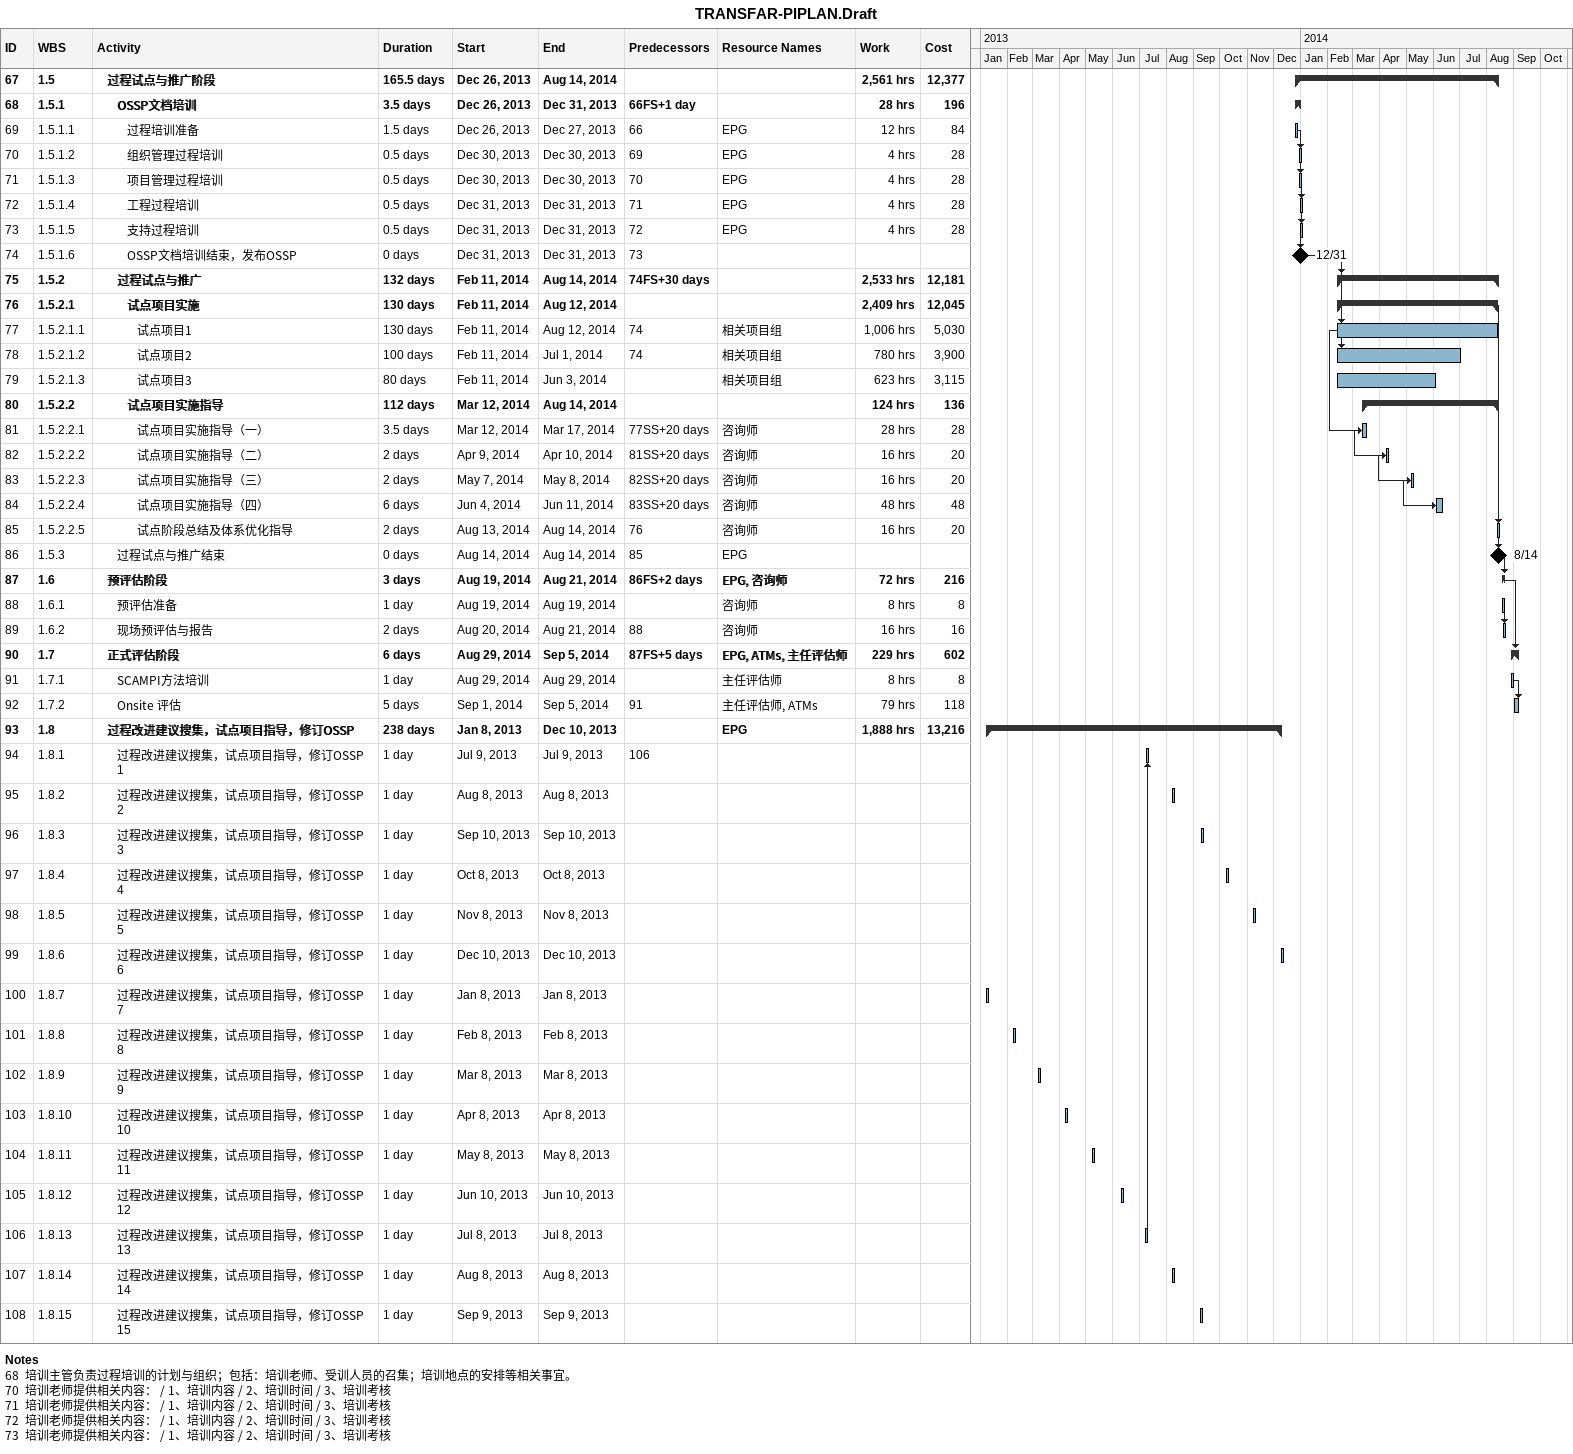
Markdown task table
TRANSFAR-PIPLAN.Draft

| ID | WBS | Task | Duration | Start | Finish | Predecessors | Resources | Work (h) | Cost |
|---|---|---|---|---|---|---|---|---|---|
| 67 | 1.5 | **过程试点与推广阶段** | 165.5d | 2013-12-26 | 2014-08-14 |  |  | 2561 | 12377 |
| 68 | 1.5.1 | **OSSP文档培训** | 3.5d | 2013-12-26 | 2013-12-31 | 66FS+1d |  | 28 | 196 |
| 69 | 1.5.1.1 | 过程培训准备 | 1.5d | 2013-12-26 | 2013-12-27 | 66 | EPG | 12 | 84 |
| 70 | 1.5.1.2 | 组织管理过程培训 | 0.5d | 2013-12-30 | 2013-12-30 | 69 | EPG | 4 | 28 |
| 71 | 1.5.1.3 | 项目管理过程培训 | 0.5d | 2013-12-30 | 2013-12-30 | 70 | EPG | 4 | 28 |
| 72 | 1.5.1.4 | 工程过程培训 | 0.5d | 2013-12-31 | 2013-12-31 | 71 | EPG | 4 | 28 |
| 73 | 1.5.1.5 | 支持过程培训 | 0.5d | 2013-12-31 | 2013-12-31 | 72 | EPG | 4 | 28 |
| 74 | 1.5.1.6 | OSSP文档培训结束，发布OSSP | 0d | 2013-12-31 | 2013-12-31 | 73 |  |  |  |
| 75 | 1.5.2 | **过程试点与推广** | 132d | 2014-02-11 | 2014-08-14 | 74FS+30d |  | 2533 | 12181 |
| 76 | 1.5.2.1 | **试点项目实施** | 130d | 2014-02-11 | 2014-08-12 |  |  | 2409 | 12045 |
| 77 | 1.5.2.1.1 | 试点项目1 | 130d | 2014-02-11 | 2014-08-12 | 74 | 相关项目组 | 1006 | 5030 |
| 78 | 1.5.2.1.2 | 试点项目2 | 100d | 2014-02-11 | 2014-07-01 | 74 | 相关项目组 | 780 | 3900 |
| 79 | 1.5.2.1.3 | 试点项目3 | 80d | 2014-02-11 | 2014-06-03 |  | 相关项目组 | 623 | 3115 |
| 80 | 1.5.2.2 | **试点项目实施指导** | 112d | 2014-03-12 | 2014-08-14 |  |  | 124 | 136 |
| 81 | 1.5.2.2.1 | 试点项目实施指导（一） | 3.5d | 2014-03-12 | 2014-03-17 | 77SS+20d | 咨询师 | 28 | 28 |
| 82 | 1.5.2.2.2 | 试点项目实施指导（二） | 2d | 2014-04-09 | 2014-04-10 | 81SS+20d | 咨询师 | 16 | 20 |
| 83 | 1.5.2.2.3 | 试点项目实施指导（三） | 2d | 2014-05-07 | 2014-05-08 | 82SS+20d | 咨询师 | 16 | 20 |
| 84 | 1.5.2.2.4 | 试点项目实施指导（四） | 6d | 2014-06-04 | 2014-06-11 | 83SS+20d | 咨询师 | 48 | 48 |
| 85 | 1.5.2.2.5 | 试点阶段总结及体系优化指导 | 2d | 2014-08-13 | 2014-08-14 | 76 | 咨询师 | 16 | 20 |
| 86 | 1.5.3 | 过程试点与推广结束 | 0d | 2014-08-14 | 2014-08-14 | 85 | EPG |  |  |
| 87 | 1.6 | **预评估阶段** | 3d | 2014-08-19 | 2014-08-21 | 86FS+2d | EPG, 咨询师 | 72 | 216 |
| 88 | 1.6.1 | 预评估准备 | 1d | 2014-08-19 | 2014-08-19 |  | 咨询师 | 8 | 8 |
| 89 | 1.6.2 | 现场预评估与报告 | 2d | 2014-08-20 | 2014-08-21 | 88 | 咨询师 | 16 | 16 |
| 90 | 1.7 | **正式评估阶段** | 6d | 2014-08-29 | 2014-09-05 | 87FS+5d | EPG, ATMs, 主任评估师 | 229 | 602 |
| 91 | 1.7.1 | SCAMPI方法培训 | 1d | 2014-08-29 | 2014-08-29 |  | 主任评估师 | 8 | 8 |
| 92 | 1.7.2 | Onsite 评估 | 5d | 2014-09-01 | 2014-09-05 | 91 | 主任评估师, ATMs | 79 | 118 |
| 93 | 1.8 | **过程改进建议搜集，试点项目指导，修订OSSP** | 238d | 2013-01-08 | 2013-12-10 |  | EPG | 1888 | 13216 |
| 94 | 1.8.1 | 过程改进建议搜集，试点项目指导，修订OSSP 1 | 1d | 2013-07-09 | 2013-07-09 | 106 |  |  |  |
| 95 | 1.8.2 | 过程改进建议搜集，试点项目指导，修订OSSP 2 | 1d | 2013-08-08 | 2013-08-08 |  |  |  |  |
| 96 | 1.8.3 | 过程改进建议搜集，试点项目指导，修订OSSP 3 | 1d | 2013-09-10 | 2013-09-10 |  |  |  |  |
| 97 | 1.8.4 | 过程改进建议搜集，试点项目指导，修订OSSP 4 | 1d | 2013-10-08 | 2013-10-08 |  |  |  |  |
| 98 | 1.8.5 | 过程改进建议搜集，试点项目指导，修订OSSP 5 | 1d | 2013-11-08 | 2013-11-08 |  |  |  |  |
| 99 | 1.8.6 | 过程改进建议搜集，试点项目指导，修订OSSP 6 | 1d | 2013-12-10 | 2013-12-10 |  |  |  |  |
| 100 | 1.8.7 | 过程改进建议搜集，试点项目指导，修订OSSP 7 | 1d | 2013-01-08 | 2013-01-08 |  |  |  |  |
| 101 | 1.8.8 | 过程改进建议搜集，试点项目指导，修订OSSP 8 | 1d | 2013-02-08 | 2013-02-08 |  |  |  |  |
| 102 | 1.8.9 | 过程改进建议搜集，试点项目指导，修订OSSP 9 | 1d | 2013-03-08 | 2013-03-08 |  |  |  |  |
| 103 | 1.8.10 | 过程改进建议搜集，试点项目指导，修订OSSP 10 | 1d | 2013-04-08 | 2013-04-08 |  |  |  |  |
| 104 | 1.8.11 | 过程改进建议搜集，试点项目指导，修订OSSP 11 | 1d | 2013-05-08 | 2013-05-08 |  |  |  |  |
| 105 | 1.8.12 | 过程改进建议搜集，试点项目指导，修订OSSP 12 | 1d | 2013-06-10 | 2013-06-10 |  |  |  |  |
| 106 | 1.8.13 | 过程改进建议搜集，试点项目指导，修订OSSP 13 | 1d | 2013-07-08 | 2013-07-08 |  |  |  |  |
| 107 | 1.8.14 | 过程改进建议搜集，试点项目指导，修订OSSP 14 | 1d | 2013-08-08 | 2013-08-08 |  |  |  |  |
| 108 | 1.8.15 | 过程改进建议搜集，试点项目指导，修订OSSP 15 | 1d | 2013-09-09 | 2013-09-09 |  |  |  |  |

Notes
- 68: 培训主管负责过程培训的计划与组织；包括：培训老师、受训人员的召集；培训地点的安排等相关事宜。
- 70: 培训老师提供相关内容： / 1、培训内容 / 2、培训时间 / 3、培训考核
- 71: 培训老师提供相关内容： / 1、培训内容 / 2、培训时间 / 3、培训考核
- 72: 培训老师提供相关内容： / 1、培训内容 / 2、培训时间 / 3、培训考核
- 73: 培训老师提供相关内容： / 1、培训内容 / 2、培训时间 / 3、培训考核
